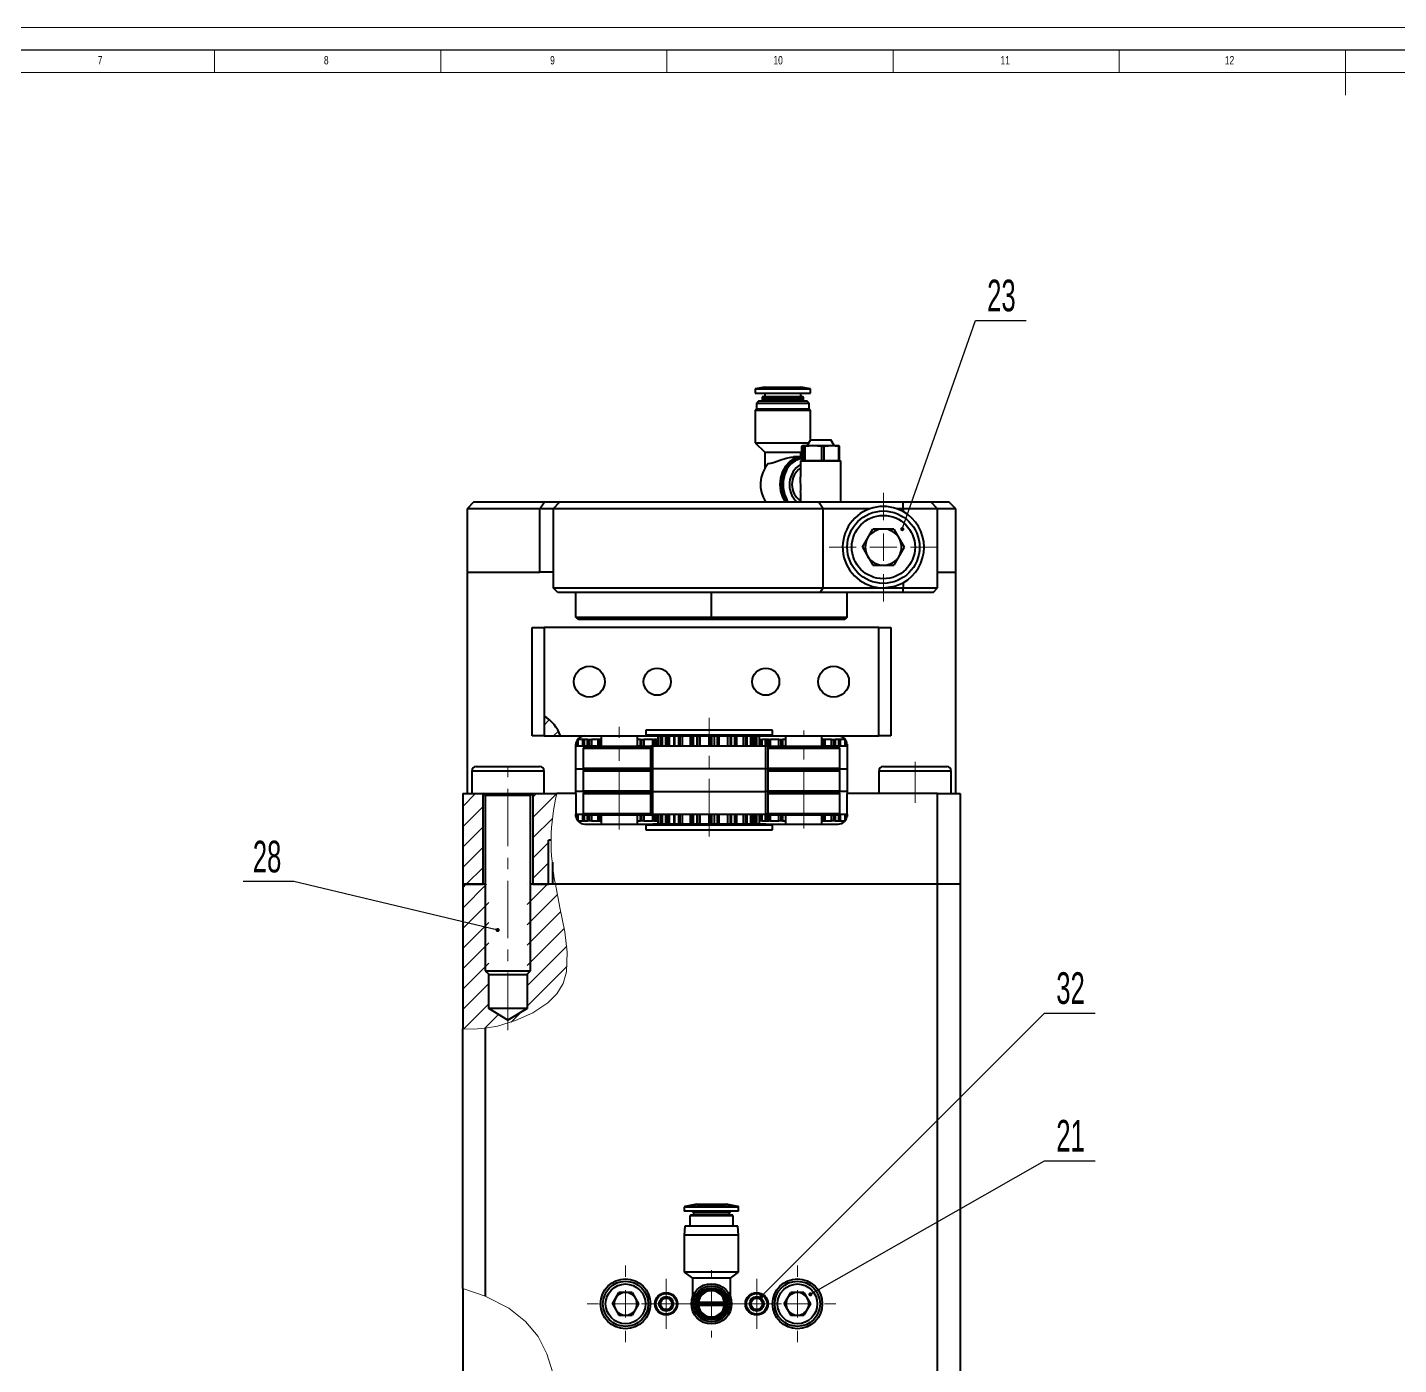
# Model space of a CAD drawing. Header units: millimetres. Extents: x 0 to 1189, y 0 to 841.
# Drawn here: x 303.1 to 606.2, y 545.4 to 841 of the extents above; entities that cross this region are included whole.
import ezdxf

# ---------------------------------------------------------------- set-up
doc = ezdxf.new("R2010")
doc.units = ezdxf.units.MM
doc.linetypes.add('CENTERX2', pattern=[20.32, 12.7, -2.54, 2.54, -2.54])
doc.styles.add('SLDTEXTSTYLE1', font='TXT', dxfattribs={"width": 0.605})
doc.styles.add('SLDTEXTSTYLE4', font='TXT', dxfattribs={"width": 0.75})
doc.dimstyles.new('SLDDIMSTYLE0', dxfattribs={"dimtxt": 0, "dimasz": 0.9, "dimexe": 0, "dimexo": 0.0625, "dimgap": 0, "dimtad": 0, "dimtih": 1, "dimtoh": 1, "dimdec": 0, "dimrnd": 1e-09, "dimzin": 0, "dimdsep": 46, "dimtxsty": 'Standard', "dimblk1": 'DOT', "dimblk2": 'DOT', "dimsah": 1, "dimcen": 0.09, "dimadec": 0, "dimazin": 0, "dimtfac": 0.9, "dimtdec": 0, "dimtofl": 0, "dimtmove": 0, "dimatfit": 3, "dimldrblk": 'DOT', "dimfxl": 1, "dimfrac": 2, "dimtolj": 1, "dimtzin": 0, "dimarcsym": 0})

# ---------------------------------------------------------------- blocks, each defined once
blk = doc.blocks.new('_DOT')
at = {"color": 0, "linetype": 'ByBlock', "lineweight": -2}
blk.add_line((-0.5, 0), (-1, 0), dxfattribs=at)
at = {"color": 0, "linetype": 'ByBlock', "const_width": 0.5}
blk.add_lwpolyline([(-0.25, 0, 1), (0.25, 0, 1)], format="xyb", close=True, dxfattribs=at)
blk = doc.blocks.new('SW_CENTERMARKSYMBOL_0')
at = {"color": 0, "linetype": 'Continuous', "lineweight": 0}
for p, q in [((0, 6), (0, 12)), ((-6, 0), (-12, 0)), ((0, 0), (-3, 0)), ((0, 0), (0, 3)), ((0, 0), (0, -3)), ((0, 0), (3, 0)), ((6, 0), (12, 0)), ((0, -6), (0, -12))]:
    blk.add_line(p, q, dxfattribs=at)
blk = doc.blocks.new('SW_CENTERMARKSYMBOL_1')
at = {"color": 0, "linetype": 'Continuous', "lineweight": 0}
for p, q in [((0, 6), (0, 8.5)), ((-6, 0), (-8.5, 0)), ((0, 0), (-3, 0)), ((0, 0), (0, 3)), ((0, 0), (0, -3)), ((0, 0), (3, 0)), ((6, 0), (8.5, 0)), ((0, -6), (0, -8.5))]:
    blk.add_line(p, q, dxfattribs=at)
blk = doc.blocks.new('SW_CENTERMARKSYMBOL_2')
at = {"color": 0, "linetype": 'Continuous', "lineweight": 0}
for p, q in [((0, 3), (0, 5.5)), ((-3, 0), (-5.5, 0)), ((0, 0), (-3, 0)), ((0, 0), (0, 3)), ((0, 0), (0, -3)), ((0, 0), (3, 0)), ((3, 0), (5.5, 0)), ((0, -3), (0, -5.5))]:
    blk.add_line(p, q, dxfattribs=at)
blk = doc.blocks.new('SW_CENTERMARKSYMBOL_3')
at = {"color": 0, "linetype": 'Continuous', "lineweight": 0}
for p, q in [((0, 3), (0, 5.5)), ((-3, 0), (-5.5, 0)), ((0, 0), (-3, 0)), ((0, 0), (0, 3)), ((0, 0), (0, -3)), ((0, 0), (3, 0)), ((3, 0), (5.5, 0)), ((0, -3), (0, -5.5))]:
    blk.add_line(p, q, dxfattribs=at)
blk = doc.blocks.new('SW_CENTERMARKSYMBOL_4')
at = {"color": 0, "linetype": 'Continuous', "lineweight": 0}
for p, q in [((0, 6), (0, 8.5)), ((-6, 0), (-8.5, 0)), ((0, 0), (-3, 0)), ((0, 0), (0, 3)), ((0, 0), (0, -3)), ((0, 0), (3, 0)), ((6, 0), (8.5, 0)), ((0, -6), (0, -8.5))]:
    blk.add_line(p, q, dxfattribs=at)
blk = doc.blocks.new('SW_CENTERMARKSYMBOL_5')
at = {"color": 0, "linetype": 'Continuous', "lineweight": 0}
for p, q in [((0, 6), (0, 7.45)), ((-6, 0), (-7.45, 0)), ((0, 0), (-3, 0)), ((0, 0), (0, 3)), ((0, 0), (0, -3)), ((0, 0), (3, 0)), ((6, 0), (7.45, 0)), ((0, -6), (0, -7.45))]:
    blk.add_line(p, q, dxfattribs=at)

msp = doc.modelspace()

# ---------------------------------------------------------------- hatches: boundary and pattern name
at = {"linetype": 'Continuous', "lineweight": 0}
h = msp.add_hatch(dxfattribs=at)
h.set_pattern_fill('ANSI31', style=0)
edge = h.paths.add_edge_path(flags=0)
edge.add_line((417.34, 684.34), (420.95, 684.34))
edge.add_spline(control_points=[(420.95, 684.34), (420.65, 685.22), (419.77, 686.84), (418.22, 688.16), (417.34, 688.74)], knot_values=[0.826567, 0.826567, 0.826567, 0.826567, 0.843241, 0.859249, 0.859249, 0.859249, 0.859249], weights=[1, 1, 1, 1, 1], degree=3, periodic=0)
edge.add_line((417.34, 688.74), (417.34, 684.34))
h = msp.add_hatch(dxfattribs=at)
h.set_pattern_fill('ANSI31', style=0)
h.paths.add_polyline_path([(399.34, 671.59), (399.34, 651.59), (403.84, 651.59), (403.84, 671.59)], flags=0)
h = msp.add_hatch(dxfattribs=at)
h.set_pattern_fill('ANSI31', style=0)
edge = h.paths.add_edge_path(flags=0)
edge.add_line((414.84, 671.59), (414.84, 651.59))
edge.add_line((414.84, 651.59), (418.34, 651.59))
edge.add_line((418.34, 651.59), (418.34, 661.34))
edge.add_line((418.34, 661.34), (418.88, 661.34))
edge.add_spline(control_points=[(418.88, 661.34), (418.88, 663.35), (419.11, 666.67), (419.85, 670.23), (420.15, 671.59)], knot_values=[0.705191, 0.705191, 0.705191, 0.705191, 0.738154, 0.758583, 0.758583, 0.758583, 0.758583], weights=[1, 1, 1, 1, 1], degree=3, periodic=0)
edge.add_line((420.15, 671.59), (414.84, 671.59))
h = msp.add_hatch(dxfattribs=at)
h.set_pattern_fill('ANSI31', style=0)
edge = h.paths.add_edge_path(flags=0)
edge.add_line((419.85, 651.59), (413.59, 651.59))
edge.add_line((413.59, 651.59), (413.59, 624.09))
edge.add_line((413.59, 624.09), (409.34, 621.54))
edge.add_line((409.34, 621.54), (405.09, 624.09))
edge.add_line((405.09, 624.09), (405.09, 651.59))
edge.add_line((405.09, 651.59), (399.34, 651.59))
edge.add_line((399.34, 651.59), (399.34, 619.62))
edge.add_spline(control_points=[(399.34, 619.62), (403.05, 619.18), (412.02, 620.93), (424.22, 628.59), (421.84, 641.74), (420.28, 649.11), (419.85, 651.59)], knot_values=[0.396637, 0.396637, 0.396637, 0.396637, 0.45956, 0.52863, 0.609011, 0.650677, 0.650677, 0.650677, 0.650677], weights=[1, 1, 1, 1, 1, 1, 1], degree=3, periodic=0)

# ---------------------------------------------------------------- linework, layer by layer
at = {"color": 7, "linetype": 'Continuous', "lineweight": 0}
for p, q in [((1189, 841), (0, 841)), ((344.5, 831), (344.5, 836)), ((394.5, 836), (394.5, 831)), ((444.5, 831), (444.5, 836)), ((494.5, 836), (494.5, 831)), ((544.5, 831), (544.5, 836)), ((594.5, 836), (594.5, 826)), ((1179, 831), (10, 831)), ((404.34, 560.47), (399.34, 562.15))]:
    msp.add_line(p, q, dxfattribs=at)
at = {"color": 7, "linetype": 'Continuous', "lineweight": 30}
msp.add_line((1184, 836), (5, 836), dxfattribs=at)
at = {"color": 7, "linetype": 'Continuous', "lineweight": 40}
for p, q in [((466.11, 761.45), (464.01, 761.11)), ((464.01, 761.11), (464.01, 760.1)), ((464.01, 761.11), (476.21, 761.11)), ((466.11, 761.45), (474.12, 761.45)), ((476.21, 761.11), (474.12, 761.45)), ((476.21, 760.1), (476.21, 761.11)), ((464.01, 760.1), (476.21, 760.1)), ((464.82, 758.41), (464.32, 757.91)), ((464.32, 757.91), (464.32, 756.7)), ((464.32, 757.91), (475.91, 757.91)), ((464.82, 758.41), (475.4, 758.41)), ((465.54, 759.09), (465.54, 758.75)), ((465.87, 759.43), (474.35, 759.43)), ((466.11, 760.1), (466.11, 759.43)), ((474.12, 759.43), (474.12, 760.1)), ((474.69, 758.75), (474.69, 759.09)), ((475.91, 757.91), (475.4, 758.41)), ((475.91, 756.7), (475.91, 757.91)), ((464.32, 756.7), (464.01, 756.39)), ((464.01, 756.39), (464.01, 749.15)), ((464.01, 756.39), (476.21, 756.39)), ((464.32, 756.7), (475.91, 756.7)), ((476.21, 756.39), (475.91, 756.7)), ((476.21, 749.76), (476.21, 756.39)), ((464.01, 749.15), (466.11, 747.06)), ((464.01, 749.15), (475.86, 749.15)), ((476.26, 749.85), (475.5, 748.53)), ((476.26, 749.85), (480.71, 749.85)), ((481.47, 748.53), (480.71, 749.85)), ((466.11, 747.06), (466.11, 743.49)), ((466.11, 747.06), (474.12, 747.06)), ((474.3, 746.05), (472.45, 746.05)), ((474.12, 747.06), (474.3, 747.24)), ((474.12, 746.05), (474.12, 747.06)), ((474.3, 748.41), (474.51, 748.53)), ((474.3, 745.24), (474.3, 748.41)), ((474.51, 748.53), (474.72, 748.41)), ((474.51, 748.53), (476.88, 748.53)), ((474.72, 748.41), (475.09, 748.41)), ((474.72, 748.41), (474.72, 745.24)), ((475.09, 748.41), (476.88, 748.53)), ((475.09, 745.24), (475.09, 748.41)), ((476.88, 748.53), (478.66, 748.41)), ((476.88, 748.53), (480.85, 748.53)), ((478.66, 748.41), (478.66, 745.24)), ((478.66, 748.41), (479.28, 748.41)), ((479.28, 745.24), (479.28, 748.41)), ((480.85, 748.53), (482.43, 748.41)), ((480.85, 748.53), (482.49, 748.53)), ((482.43, 748.41), (482.43, 745.24)), ((482.43, 748.41), (482.68, 748.41)), ((482.68, 748.41), (482.46, 748.53)), ((482.68, 745.24), (482.68, 748.41)), ((474.04, 745.2), (474.04, 741.65)), ((474.04, 745.2), (482.94, 745.2)), ((474.3, 745.24), (474.51, 745.24)), ((474.49, 745.24), (474.49, 745.2)), ((474.51, 745.24), (474.72, 745.24)), ((474.72, 745.24), (475.09, 745.24)), ((475.09, 745.24), (476.88, 745.24)), ((476.88, 745.24), (478.66, 745.24)), ((478.66, 745.24), (479.28, 745.24)), ((479.28, 745.24), (480.85, 745.24)), ((480.85, 745.24), (482.43, 745.24)), ((482.43, 745.24), (482.68, 745.24)), ((482.49, 745.2), (482.49, 745.24)), ((482.94, 736.09), (482.94, 745.2)), ((474.04, 738.27), (474.04, 736.09)), ((401.84, 736.09), (400.34, 734.59)), ((400.34, 734.59), (400.34, 720.59)), ((416.37, 734.59), (400.34, 734.59)), ((401.84, 736.09), (417.42, 736.09)), ((416.37, 734.59), (417.42, 736.09)), ((419.34, 734.59), (416.37, 734.59)), ((416.37, 720.59), (416.37, 734.59)), ((417.42, 736.09), (420.84, 736.09)), ((419.34, 734.59), (420.84, 736.09)), ((479.04, 734.59), (419.34, 734.59)), ((419.34, 734.59), (419.34, 717.09)), ((420.84, 736.09), (477.99, 736.09)), ((479.04, 734.59), (477.99, 736.09)), ((477.99, 736.09), (496.69, 736.09)), ((479.04, 717.09), (479.04, 734.59)), ((489.38, 734.59), (479.04, 734.59)), ((496.69, 734.59), (495.3, 734.59)), ((496.69, 733.97), (495.3, 734.59)), ((496.69, 734.59), (496.69, 736.09)), ((496.69, 736.09), (502.84, 736.09)), ((496.69, 734.59), (496.69, 733.97)), ((504.34, 734.59), (496.69, 734.59)), ((504.34, 734.59), (502.84, 736.09)), ((502.84, 736.09), (506.84, 736.09)), ((504.34, 717.09), (504.34, 734.59)), ((508.34, 734.59), (504.34, 734.59)), ((508.34, 734.59), (506.84, 736.09)), ((508.34, 720.59), (508.34, 734.59)), ((487.7, 726.09), (490.02, 730.1)), ((494.65, 730.1), (490.02, 730.1)), ((494.65, 730.1), (496.97, 726.09)), ((487.7, 726.09), (490.02, 722.08)), ((496.97, 726.09), (494.65, 722.08)), ((490.02, 722.08), (494.65, 722.08)), ((400.34, 720.59), (400.34, 671.59)), ((400.34, 720.59), (416.37, 720.59)), ((419.34, 720.59), (416.37, 720.59)), ((504.34, 720.59), (508.34, 720.59)), ((508.34, 671.59), (508.34, 720.59)), ((419.34, 717.09), (479.04, 717.09)), ((420.34, 716.09), (419.34, 717.09)), ((424.34, 716.09), (420.34, 716.09)), ((425.48, 716.09), (424.34, 716.09)), ((424.34, 710.59), (424.34, 716.09)), ((453.19, 716.09), (425.48, 716.09)), ((454.34, 716.09), (453.19, 716.09)), ((454.34, 710.59), (454.34, 716.09)), ((455.48, 716.09), (454.34, 716.09)), ((478.34, 716.09), (455.48, 716.09)), ((478.34, 716.09), (479.04, 717.09)), ((496.69, 716.09), (478.34, 716.09)), ((479.04, 717.09), (492.34, 717.09)), ((484.34, 710.59), (484.34, 716.09)), ((492.34, 717.09), (496.69, 717.09)), ((496.69, 718.21), (496.69, 717.09)), ((496.69, 716.09), (496.69, 717.09)), ((496.69, 717.09), (504.34, 717.09)), ((503.34, 716.09), (496.69, 716.09)), ((503.34, 716.09), (504.34, 717.09)), ((424.34, 710.59), (454.34, 710.59)), ((424.84, 710.09), (424.34, 710.59)), ((454.34, 710.09), (424.84, 710.09)), ((454.34, 710.09), (454.34, 710.59)), ((454.34, 710.59), (484.34, 710.59)), ((483.84, 710.09), (454.34, 710.09)), ((484.34, 710.59), (483.84, 710.09)), ((414.68, 684.34), (414.68, 708.34)), ((414.68, 708.34), (417.34, 708.34)), ((417.34, 708.34), (417.34, 688.74)), ((491.34, 708.34), (417.34, 708.34)), ((491.34, 684.34), (491.34, 708.34)), ((491.34, 708.34), (493.99, 708.34)), ((493.99, 708.34), (493.99, 684.34)), ((417.34, 688.74), (417.34, 684.34)), ((439.85, 685.59), (439.85, 684.59)), ((467.85, 685.59), (439.85, 685.59)), ((467.85, 684.59), (467.85, 685.59)), ((417.34, 684.34), (414.68, 684.34)), ((417.34, 684.34), (420.95, 684.34)), ((420.95, 684.34), (441.35, 684.34)), ((424.34, 671.59), (424.34, 682.34)), ((429.39, 682.09), (424.36, 682.09)), ((425.8, 683.59), (424.77, 683.59)), ((425.8, 683.59), (425.8, 682.09)), ((425.97, 683.59), (425.8, 683.59)), ((426.19, 683.59), (425.97, 683.59)), ((426.96, 683.59), (426.19, 683.59)), ((426.96, 683.59), (427.38, 683.59)), ((427.38, 683.59), (427.81, 683.59)), ((429.29, 683.59), (427.81, 683.59)), ((429.19, 683.59), (429.19, 682.09)), ((429.43, 683.59), (429.19, 683.59)), ((429.68, 683.59), (429.43, 683.59)), ((429.45, 682.09), (429.45, 681.84)), ((429.96, 682.09), (429.45, 682.09)), ((429.96, 683.59), (429.68, 683.59)), ((429.96, 684.34), (429.96, 682.09)), ((429.96, 682.09), (437.96, 682.09)), ((431.46, 682.09), (431.46, 681.84)), ((436.46, 681.84), (436.46, 682.09)), ((437.96, 682.09), (437.96, 684.34)), ((438.65, 683.59), (437.96, 683.59)), ((438.57, 682.09), (437.96, 682.09)), ((438.57, 681.84), (438.57, 682.09)), ((438.82, 682.09), (438.57, 682.09)), ((438.65, 683.59), (438.98, 683.59)), ((438.82, 681.84), (438.82, 682.09)), ((438.82, 682.09), (440.93, 682.09)), ((438.98, 683.59), (439.41, 683.59)), ((441.35, 683.59), (439.41, 683.59)), ((439.85, 684.59), (441.35, 684.34)), ((439.85, 684.59), (467.85, 684.59)), ((440.93, 677.09), (440.93, 682.09)), ((441.33, 682.09), (440.93, 682.09)), ((441.33, 682.09), (441.33, 677.09)), ((466.38, 682.09), (441.33, 682.09)), ((441.35, 684.34), (466.35, 684.34)), ((441.35, 683.59), (441.61, 683.59)), ((441.61, 683.59), (441.63, 683.59)), ((442.1, 683.59), (441.63, 683.59)), ((442.42, 683.59), (442.1, 683.59)), ((442.53, 683.59), (442.42, 683.59)), ((442.53, 682.09), (442.53, 684.34)), ((443.45, 684.34), (443.45, 682.09)), ((443.51, 682.09), (443.51, 684.34)), ((446.05, 684.34), (446.05, 682.09)), ((446.27, 682.09), (446.27, 684.34)), ((449.88, 684.34), (449.88, 682.09)), ((450.35, 682.09), (450.35, 684.34)), ((455.04, 682.09), (455.04, 684.34)), ((459.51, 682.09), (459.51, 684.34)), ((459.86, 682.09), (459.86, 684.34)), ((463.01, 682.09), (463.01, 684.34)), ((463.14, 682.09), (463.14, 684.34)), ((464.93, 682.09), (464.93, 684.34)), ((464.94, 682.09), (464.94, 684.34)), ((464.94, 683.59), (465.21, 683.59)), ((465.21, 683.59), (465.5, 683.59)), ((466.26, 683.59), (465.5, 683.59)), ((466.58, 683.59), (466.26, 683.59)), ((466.35, 684.34), (467.85, 684.59)), ((466.35, 684.34), (491.34, 684.34)), ((466.78, 682.09), (466.38, 682.09)), ((466.38, 677.09), (466.38, 682.09)), ((467.05, 683.59), (466.58, 683.59)), ((466.78, 682.09), (469.49, 682.09)), ((466.78, 682.09), (466.78, 677.09)), ((467.05, 683.59), (467.07, 683.59)), ((467.07, 683.59), (467.33, 683.59)), ((469.26, 683.59), (467.33, 683.59)), ((469.26, 683.59), (469.7, 683.59)), ((469.74, 682.09), (469.49, 682.09)), ((469.49, 681.84), (469.49, 682.09)), ((469.7, 683.59), (470.03, 683.59)), ((469.74, 682.09), (469.74, 681.84)), ((470.72, 682.09), (469.74, 682.09)), ((470.72, 683.59), (470.03, 683.59)), ((470.72, 684.34), (470.72, 682.09)), ((470.72, 682.09), (478.72, 682.09)), ((472.22, 682.09), (472.22, 681.84)), ((477.22, 681.84), (477.22, 682.09)), ((478.72, 682.09), (478.72, 684.34)), ((478.99, 683.59), (478.72, 683.59)), ((478.92, 682.09), (478.72, 682.09)), ((478.92, 681.84), (478.92, 682.09)), ((479.25, 683.59), (478.99, 683.59)), ((484.32, 682.09), (478.99, 682.09)), ((479.48, 683.59), (479.25, 683.59)), ((480.87, 683.59), (479.39, 683.59)), ((479.48, 682.09), (479.48, 683.59)), ((480.87, 683.59), (481.29, 683.59)), ((481.29, 683.59), (481.72, 683.59)), ((482.48, 683.59), (481.72, 683.59)), ((482.71, 683.59), (482.48, 683.59)), ((482.88, 683.59), (482.71, 683.59)), ((482.88, 682.09), (482.88, 683.59)), ((483.91, 683.59), (482.88, 683.59)), ((484.34, 682.34), (484.34, 671.59)), ((493.99, 684.34), (491.34, 684.34)), ((425.96, 681.54), (425.96, 677.14)), ((440.93, 681.84), (426.26, 681.84)), ((482.42, 681.84), (467.02, 681.84)), ((482.72, 677.14), (482.72, 681.54)), ((401.34, 676.59), (401.34, 671.59)), ((402.34, 677.59), (416.34, 677.59)), ((417.34, 671.59), (417.34, 676.59)), ((424.36, 677.09), (425.88, 677.09)), ((425.96, 676.54), (425.96, 672.14)), ((440.93, 676.84), (426.26, 676.84)), ((440.93, 672.09), (440.93, 677.09)), ((441.33, 677.09), (440.93, 677.09)), ((441.33, 677.09), (441.33, 672.09)), ((466.38, 677.09), (441.33, 677.09)), ((466.78, 677.09), (466.38, 677.09)), ((466.38, 672.09), (466.38, 677.09)), ((466.78, 677.09), (466.78, 672.09)), ((482.42, 676.84), (467.02, 676.84)), ((482.72, 672.14), (482.72, 676.54)), ((482.8, 677.09), (484.32, 677.09)), ((491.34, 676.59), (491.34, 671.59)), ((492.34, 677.59), (506.34, 677.59)), ((507.34, 671.59), (507.34, 676.59)), ((399.34, 671.59), (399.34, 651.59)), ((399.34, 671.59), (401.34, 671.59)), ((401.34, 671.59), (417.34, 671.59)), ((403.84, 651.59), (403.84, 671.59)), ((404.34, 671.19), (404.34, 632.42)), ((414.34, 632.42), (414.34, 671.19)), ((414.84, 671.59), (414.84, 651.59)), ((417.34, 671.59), (420.15, 671.59)), ((424.34, 671.59), (420.15, 671.59)), ((424.34, 671.59), (424.34, 666.84)), ((425.88, 672.09), (424.36, 672.09)), ((425.96, 671.54), (425.96, 667.14)), ((440.93, 671.84), (426.26, 671.84)), ((440.93, 672.09), (441.33, 672.09)), ((440.93, 667.09), (440.93, 672.09)), ((441.33, 672.09), (441.33, 667.09)), ((441.33, 672.09), (466.38, 672.09)), ((466.78, 672.09), (466.38, 672.09)), ((466.38, 667.09), (466.38, 672.09)), ((466.78, 672.09), (466.78, 667.09)), ((482.42, 671.84), (467.02, 671.84)), ((482.72, 667.14), (482.72, 671.54)), ((484.32, 672.09), (482.8, 672.09)), ((484.34, 666.84), (484.34, 671.59)), ((504.34, 671.59), (484.34, 671.59)), ((504.34, 651.59), (504.34, 671.59)), ((504.34, 671.59), (509.34, 671.59)), ((509.34, 671.59), (509.34, 651.59)), ((424.36, 667.09), (425.88, 667.09)), ((425.8, 667.09), (425.8, 665.59)), ((440.93, 667.09), (441.33, 667.09)), ((441.33, 667.09), (466.38, 667.09)), ((442.53, 664.84), (442.53, 667.09)), ((443.45, 667.09), (443.45, 664.84)), ((443.51, 664.84), (443.51, 667.09)), ((446.05, 667.09), (446.05, 664.84)), ((446.27, 664.84), (446.27, 667.09)), ((449.88, 667.09), (449.88, 664.84)), ((450.35, 664.84), (450.35, 667.09)), ((455.04, 664.84), (455.04, 667.09)), ((459.51, 664.84), (459.51, 667.09)), ((459.86, 664.84), (459.86, 667.09)), ((463.01, 664.84), (463.01, 667.09)), ((463.14, 664.84), (463.14, 667.09)), ((464.93, 664.84), (464.93, 667.09)), ((464.94, 664.84), (464.94, 667.09)), ((466.78, 667.09), (466.38, 667.09)), ((482.8, 667.09), (484.32, 667.09)), ((482.88, 665.59), (482.88, 667.09)), ((424.77, 665.59), (425.88, 665.59)), ((425.8, 665.59), (425.97, 665.59)), ((425.97, 665.59), (426.19, 665.59)), ((426.19, 665.59), (426.96, 665.59)), ((441.66, 666.84), (426.26, 666.84)), ((426.34, 664.84), (441.35, 664.84)), ((427.38, 665.59), (426.96, 665.59)), ((427.81, 665.59), (427.38, 665.59)), ((427.81, 665.59), (429.29, 665.59)), ((429.19, 666.84), (429.19, 665.59)), ((429.19, 665.59), (429.43, 665.59)), ((429.43, 665.59), (429.68, 665.59)), ((429.68, 665.59), (429.96, 665.59)), ((429.96, 666.84), (429.96, 664.84)), ((437.96, 664.84), (437.96, 666.84)), ((437.96, 665.59), (438.65, 665.59)), ((438.98, 665.59), (438.65, 665.59)), ((439.41, 665.59), (438.98, 665.59)), ((439.41, 665.59), (441.35, 665.59)), ((441.35, 664.84), (439.85, 664.59)), ((439.85, 664.59), (439.85, 663.59)), ((467.85, 664.59), (439.85, 664.59)), ((441.61, 665.59), (441.35, 665.59)), ((466.35, 664.84), (441.35, 664.84)), ((441.63, 665.59), (441.61, 665.59)), ((441.63, 665.59), (442.1, 665.59)), ((442.1, 665.59), (442.42, 665.59)), ((442.42, 665.59), (442.53, 665.59)), ((465.21, 665.59), (464.94, 665.59)), ((465.5, 665.59), (465.21, 665.59)), ((465.5, 665.59), (466.26, 665.59)), ((466.26, 665.59), (466.58, 665.59)), ((467.85, 664.59), (466.35, 664.84)), ((466.35, 664.84), (482.34, 664.84)), ((466.58, 665.59), (467.05, 665.59)), ((482.42, 666.84), (467.02, 666.84)), ((467.07, 665.59), (467.05, 665.59)), ((467.33, 665.59), (467.07, 665.59)), ((467.33, 665.59), (469.26, 665.59)), ((467.85, 663.59), (467.85, 664.59)), ((469.7, 665.59), (469.26, 665.59)), ((470.03, 665.59), (469.7, 665.59)), ((470.03, 665.59), (470.72, 665.59)), ((470.72, 666.84), (470.72, 664.84)), ((478.72, 664.84), (478.72, 666.84)), ((478.72, 665.59), (478.99, 665.59)), ((478.99, 665.59), (479.25, 665.59)), ((479.25, 665.59), (479.48, 665.59)), ((479.39, 665.59), (480.87, 665.59)), ((479.48, 665.59), (479.48, 666.84)), ((481.29, 665.59), (480.87, 665.59)), ((481.72, 665.59), (481.29, 665.59)), ((481.72, 665.59), (482.48, 665.59)), ((482.48, 665.59), (482.71, 665.59)), ((482.71, 665.59), (482.88, 665.59)), ((482.8, 665.59), (483.91, 665.59)), ((418.34, 651.59), (418.34, 661.34)), ((418.88, 661.34), (418.34, 661.34)), ((439.85, 663.59), (467.85, 663.59)), ((399.34, 651.59), (403.84, 651.59)), ((399.34, 651.59), (399.34, 619.62)), ((404.34, 651.59), (399.34, 651.59)), ((419.85, 651.59), (414.34, 651.59)), ((414.84, 651.59), (418.34, 651.59)), ((504.34, 651.59), (419.85, 651.59)), ((509.34, 651.59), (504.34, 651.59)), ((504.34, 505.59), (504.34, 651.59)), ((509.34, 651.59), (509.34, 505.59)), ((404.34, 632.42), (405.17, 631.59)), ((404.34, 632.42), (414.34, 632.42)), ((405.09, 624.09), (405.09, 631.67)), ((405.17, 631.59), (413.51, 631.59)), ((413.51, 631.59), (414.34, 632.42)), ((413.59, 631.67), (413.59, 624.09)), ((409.34, 621.54), (405.09, 624.09)), ((413.59, 624.09), (405.09, 624.09)), ((413.59, 624.09), (409.34, 621.54)), ((399.34, 562.15), (399.34, 619.62)), ((404.34, 619.71), (404.34, 560.47)), ((448.34, 580.13), (448.34, 579.25)), ((460.34, 579.25), (448.34, 579.25)), ((451.1, 580.79), (448.5, 580.33)), ((451.1, 580.79), (457.58, 580.79)), ((460.17, 580.33), (457.58, 580.79)), ((460.34, 579.25), (460.34, 580.13)), ((448.48, 575.95), (448.34, 573.95)), ((460.2, 575.95), (448.48, 575.95)), ((449.68, 578.37), (449.54, 578.23)), ((449.54, 578.23), (449.54, 575.95)), ((459.14, 578.23), (449.54, 578.23)), ((459, 578.37), (449.68, 578.37)), ((450.34, 578.88), (450.34, 578.37)), ((458.34, 578.37), (458.34, 578.88)), ((459.14, 578.23), (459, 578.37)), ((459.14, 575.95), (459.14, 578.23)), ((460.34, 573.95), (460.2, 575.95)), ((448.34, 573.95), (448.34, 565.82)), ((460.34, 573.95), (448.34, 573.95)), ((460.34, 565.82), (460.34, 573.95)), ((448.34, 565.82), (450.14, 564.49)), ((460.34, 565.82), (448.34, 565.82)), ((450.14, 564.49), (450.14, 560.27)), ((458.54, 564.49), (450.14, 564.49)), ((458.54, 564.49), (460.34, 565.82)), ((458.54, 560.26), (458.54, 564.49)), ((399.34, 562.15), (399.34, 505.59)), ((432.44, 558.79), (433.89, 561.3)), ((436.79, 561.3), (433.89, 561.3)), ((436.79, 561.3), (438.24, 558.79)), ((470.44, 558.79), (471.89, 561.3)), ((474.79, 561.3), (471.89, 561.3)), ((474.79, 561.3), (476.24, 558.79)), ((432.44, 558.79), (433.89, 556.28)), ((438.24, 558.79), (436.79, 556.28)), ((451.46, 559.1), (451.19, 559.1)), ((451.19, 558.48), (451.46, 558.48)), ((457.21, 559.1), (451.46, 559.1)), ((451.46, 558.48), (457.21, 558.48)), ((457.48, 559.1), (457.21, 559.1)), ((457.21, 558.48), (457.48, 558.48)), ((470.44, 558.79), (471.89, 556.28)), ((476.24, 558.79), (474.79, 556.28)), ((433.89, 556.28), (436.79, 556.28)), ((471.89, 556.28), (474.79, 556.28))]:
    msp.add_line(p, q, dxfattribs=at)
at = {"color": 8, "linetype": 'Continuous', "lineweight": 40}
for p, q in [((465.54, 759.09), (474.69, 759.09)), ((465.54, 758.75), (474.69, 758.75)), ((424.36, 682.09), (424.36, 682.47)), ((424.77, 683.59), (424.77, 682.09)), ((425.97, 682.09), (425.97, 683.59)), ((426.19, 683.59), (426.19, 682.09)), ((426.96, 682.09), (426.96, 683.59)), ((427.38, 682.09), (427.38, 683.59)), ((427.81, 683.59), (427.81, 682.09)), ((429.43, 682.09), (429.43, 683.59)), ((429.68, 683.59), (429.68, 682.09)), ((438.65, 682.09), (438.65, 683.59)), ((438.98, 682.09), (438.98, 683.59)), ((439.41, 683.59), (439.41, 682.09)), ((441.35, 682.09), (441.35, 683.59)), ((441.61, 683.59), (441.61, 682.09)), ((441.63, 683.59), (441.63, 682.09)), ((442.1, 682.09), (442.1, 683.59)), ((442.42, 683.59), (442.42, 682.09)), ((443.07, 682.09), (443.07, 684.34)), ((443.38, 682.09), (443.38, 684.34)), ((444.28, 682.09), (444.28, 684.34)), ((444.59, 682.09), (444.59, 684.34)), ((445.01, 684.34), (445.01, 682.09)), ((447.14, 682.09), (447.14, 684.34)), ((447.4, 682.09), (447.4, 684.34)), ((447.86, 684.34), (447.86, 682.09)), ((449.67, 682.09), (449.67, 684.34)), ((451.16, 682.09), (451.16, 684.34)), ((451.32, 682.09), (451.32, 684.34)), ((451.75, 684.34), (451.75, 682.09)), ((453.83, 682.09), (453.83, 684.34)), ((454.21, 684.34), (454.21, 682.09)), ((454.31, 684.34), (454.31, 682.09)), ((455.65, 682.09), (455.65, 684.34)), ((455.69, 682.09), (455.69, 684.34)), ((456, 684.34), (456, 682.09)), ((457.99, 682.09), (457.99, 684.34)), ((458.44, 684.34), (458.44, 682.09)), ((458.66, 684.34), (458.66, 682.09)), ((459.88, 684.34), (459.88, 682.09)), ((461.44, 682.09), (461.44, 684.34)), ((461.89, 684.34), (461.89, 682.09)), ((462.18, 684.34), (462.18, 682.09)), ((463.57, 682.09), (463.57, 684.34)), ((463.94, 684.34), (463.94, 682.09)), ((464.26, 684.34), (464.26, 682.09)), ((465.21, 683.59), (465.21, 682.09)), ((465.5, 683.59), (465.5, 682.09)), ((466.26, 682.09), (466.26, 683.59)), ((466.58, 683.59), (466.58, 682.09)), ((467.05, 682.09), (467.05, 683.59)), ((467.07, 682.09), (467.07, 683.59)), ((467.33, 683.59), (467.33, 682.09)), ((469.26, 682.09), (469.26, 683.59)), ((469.7, 683.59), (469.7, 682.09)), ((470.03, 683.59), (470.03, 682.09)), ((478.99, 682.09), (478.99, 683.59)), ((479.25, 683.59), (479.25, 682.09)), ((480.87, 682.09), (480.87, 683.59)), ((481.29, 683.59), (481.29, 682.09)), ((481.72, 683.59), (481.72, 682.09)), ((482.48, 682.09), (482.48, 683.59)), ((482.71, 683.59), (482.71, 682.09)), ((483.91, 682.09), (483.91, 683.59)), ((484.32, 682.55), (484.32, 682.09)), ((440.93, 681.54), (425.96, 681.54)), ((482.72, 681.54), (466.78, 681.54)), ((417.34, 676.59), (401.34, 676.59)), ((440.93, 677.14), (425.96, 677.14)), ((440.93, 676.54), (425.96, 676.54)), ((482.72, 677.14), (466.78, 677.14)), ((482.72, 676.54), (466.78, 676.54)), ((507.34, 676.59), (491.34, 676.59)), ((414.34, 671.19), (404.34, 671.19)), ((440.93, 672.14), (425.96, 672.14)), ((440.93, 671.54), (425.96, 671.54)), ((482.72, 672.14), (466.78, 672.14)), ((482.72, 671.54), (466.78, 671.54)), ((424.36, 666.57), (424.36, 667.09)), ((424.77, 667.09), (424.77, 665.6)), ((440.93, 667.14), (425.96, 667.14)), ((425.97, 665.59), (425.97, 667.06)), ((442.1, 665.59), (442.1, 667.09)), ((442.42, 667.09), (442.42, 665.59)), ((443.07, 664.84), (443.07, 667.09)), ((443.38, 664.84), (443.38, 667.09)), ((444.28, 664.84), (444.28, 667.09)), ((444.59, 664.84), (444.59, 667.09)), ((445.01, 667.09), (445.01, 664.84)), ((447.14, 664.84), (447.14, 667.09)), ((447.4, 664.84), (447.4, 667.09)), ((447.86, 667.09), (447.86, 664.84)), ((449.67, 664.84), (449.67, 667.09)), ((451.16, 664.84), (451.16, 667.09)), ((451.32, 664.84), (451.32, 667.09)), ((451.75, 667.09), (451.75, 664.84)), ((453.83, 664.84), (453.83, 667.09)), ((454.21, 667.09), (454.21, 664.84)), ((454.31, 667.09), (454.31, 664.84)), ((455.65, 664.84), (455.65, 667.09)), ((455.69, 664.84), (455.69, 667.09)), ((456, 667.09), (456, 664.84)), ((457.99, 664.84), (457.99, 667.09)), ((458.44, 667.09), (458.44, 664.84)), ((458.66, 667.09), (458.66, 664.84)), ((459.88, 667.09), (459.88, 664.84)), ((461.44, 664.84), (461.44, 667.09)), ((461.89, 667.09), (461.89, 664.84)), ((462.18, 667.09), (462.18, 664.84)), ((463.57, 664.84), (463.57, 667.09)), ((463.94, 667.09), (463.94, 664.84)), ((464.26, 667.09), (464.26, 664.84)), ((465.21, 667.09), (465.21, 665.59)), ((465.5, 667.09), (465.5, 665.59)), ((466.26, 665.59), (466.26, 667.09)), ((466.58, 667.09), (466.58, 665.59)), ((482.72, 667.14), (466.78, 667.14)), ((482.71, 667.06), (482.71, 665.59)), ((483.91, 665.6), (483.91, 667.09)), ((484.32, 667.09), (484.32, 666.57)), ((426.19, 666.85), (426.19, 665.59)), ((426.96, 665.59), (426.96, 666.84)), ((427.38, 665.59), (427.38, 666.84)), ((427.81, 666.84), (427.81, 665.59)), ((429.43, 665.59), (429.43, 666.84)), ((429.68, 666.84), (429.68, 665.59)), ((438.65, 665.59), (438.65, 666.84)), ((438.98, 665.59), (438.98, 666.84)), ((439.41, 666.84), (439.41, 665.59)), ((441.35, 665.59), (441.35, 666.84)), ((441.61, 666.84), (441.61, 665.59)), ((441.63, 666.84), (441.63, 665.59)), ((467.05, 665.59), (467.05, 666.84)), ((467.07, 665.59), (467.07, 666.84)), ((467.33, 666.84), (467.33, 665.59)), ((469.26, 665.59), (469.26, 666.84)), ((469.7, 666.84), (469.7, 665.59)), ((470.03, 666.84), (470.03, 665.59)), ((478.99, 665.59), (478.99, 666.84)), ((479.25, 666.84), (479.25, 665.59)), ((480.87, 665.59), (480.87, 666.84)), ((481.29, 666.84), (481.29, 665.59)), ((481.72, 666.84), (481.72, 665.59)), ((482.48, 665.59), (482.48, 666.85)), ((419.22, 656.46), (419.22, 651.59)), ((460.34, 580.13), (448.34, 580.13)), ((460.17, 580.33), (448.5, 580.33)), ((458.34, 578.88), (450.34, 578.88))]:
    msp.add_line(p, q, dxfattribs=at)
at = {"color": 7, "linetype": 'CENTERX2', "lineweight": 0}
for p, q in [((453.85, 662.14), (453.85, 688.32)), ((433.96, 663.64), (433.96, 686.34)), ((474.75, 663.9), (474.75, 685.54)), ((409.34, 619.32), (409.34, 679.58)), ((499.34, 669.59), (499.34, 678.59))]:
    msp.add_line(p, q, dxfattribs=at)
at = {"color": 7, "linetype": 'Continuous', "lineweight": 40, "flags": 128}
for points in [[(466.89, 744.55), (467.48, 744.63), (468.31, 744.89), (469.42, 745.32), (470.85, 745.79), (471.96, 746.02), (472.45, 746.02)], [(474.39, 746.05), (473.79, 746), (472.64, 745.65), (471.59, 744.97), (470.71, 743.99), (470.03, 742.78), (469.61, 741.41), (469.47, 739.95), (469.61, 738.49), (470.03, 737.11), (470.58, 736.09)], [(474.39, 745.74), (473.51, 745.64), (472.4, 745.19), (471.41, 744.41), (470.61, 743.35), (470.04, 742.08), (469.75, 740.67), (469.75, 739.22), (470.04, 737.81), (470.61, 736.54), (470.9, 736.09)], [(474.3, 745.71), (473.93, 745.64), (472.82, 745.19), (471.83, 744.41), (471.03, 743.35), (470.46, 742.08), (470.17, 740.67), (470.17, 739.22), (470.46, 737.81), (471.03, 736.54), (471.32, 736.09)], [(479.28, 748.41), (479.46, 748.43), (480.85, 748.53)], [(492.34, 717.09), (494.87, 717.45), (496.69, 718.21)]]:
    msp.add_lwpolyline(points, dxfattribs=at)
at = {"color": 7, "linetype": 'Continuous', "lineweight": 0, "flags": 128}
for points in [[(419.85, 651.59), (420.84, 646.43), (421.9, 641.02), (422.46, 636.51), (422.28, 632.22), (421.53, 629.63), (420.13, 627.34), (418.16, 625.35), (414.86, 623.16), (411.05, 621.45), (407.04, 620.21), (404.34, 619.71)], [(399.34, 619.62), (401.83, 619.51), (404.34, 619.71)], [(404.34, 560.47), (409.51, 557.8), (413.23, 554.92), (416.04, 551.54), (417.98, 547.72), (419.24, 543.52), (420, 539), (420.46, 534.21), (421.12, 524.93), (422.3, 515.31), (423.86, 505.59)]]:
    msp.add_lwpolyline(points, dxfattribs=at)
at = {"color": 7, "linetype": 'Continuous', "lineweight": 40}
for centre, radius in [((492.34, 726.09), 8), ((492.34, 726.09), 7), ((427.34, 696.34), 3.4), ((442.34, 696.34), 3), ((466.34, 696.34), 3), ((481.34, 696.34), 3.4), ((435.34, 558.79), 5.5), ((473.34, 558.79), 5.5), ((435.34, 558.79), 5), ((435.34, 558.79), 4.4), ((444.34, 558.79), 2.5), ((444.34, 558.79), 2.29), ((454.34, 558.79), 4.45), ((454.34, 558.79), 4), ((454.34, 558.79), 3.56), ((454.34, 558.79), 3.29), ((464.34, 558.79), 2.5), ((464.34, 558.79), 2.29), ((473.34, 558.79), 5), ((473.34, 558.79), 4.4), ((444.34, 558.79), 1.6), ((444.34, 558.79), 1.25), ((464.34, 558.79), 1.6), ((464.34, 558.79), 1.25)]:
    msp.add_circle(centre, radius, dxfattribs=at)
for centre, radius, start, end in [((465.87, 759.09), 0.337, 90, 180), ((465.87, 758.75), 0.337, 180, 270), ((474.35, 759.09), 0.337, 360, 90), ((474.35, 758.75), 0.337, 270, 0), ((472.28, 739.93), 7.1, 139.4086, 212.6817), ((476.81, 739.91), 5.24, 121.984, 226.7025), ((476.52, 739.95), 4.38, 124.5684, 235.4316), ((222.26, 739.31), 251.8, 359.7621, 0.5314), ((492.34, 726.09), 9, 109.1882, 269.9999), ((492.34, 726.09), 9, 70.8126, 109.1874), ((492.34, 726.09), 9, 298.9229, 61.0771), ((492.34, 726.09), 4.01, 150, 210), ((492.34, 726.09), 4.01, 90, 150), ((492.34, 726.09), 4.01, 30, 90), ((492.34, 726.09), 4.01, 330, 30), ((492.34, 726.09), 4.01, 210, 270), ((492.34, 726.09), 4.01, 270, 330), ((413.13, 681.59), 8.29, 19.3724, 59.5101), ((426.34, 682.34), 2, 89.9998, 180.0003), ((482.34, 682.34), 2, 359.9997, 90.0001), ((426.26, 681.54), 0.3, 90, 180), ((467.02, 681.54), 0.3, 90, 143.071), ((482.42, 681.54), 0.3, 0, 90), ((402.34, 676.59), 1, 90, 180), ((416.34, 676.59), 1, 0, 90), ((426.26, 677.14), 0.3, 180, 270), ((426.26, 676.54), 0.3, 90, 180), ((467.02, 677.14), 0.3, 216.929, 270), ((467.02, 676.54), 0.3, 90, 143.071), ((482.42, 677.14), 0.3, 270, 0), ((482.42, 676.54), 0.3, 0, 90), ((492.34, 676.59), 1, 90, 180), ((506.34, 676.59), 1, 0, 90), ((403.94, 671.19), 0.4, 0, 90), ((414.74, 671.19), 0.4, 90, 180), ((426.26, 672.14), 0.3, 180, 270), ((426.26, 671.54), 0.3, 90, 180), ((467.02, 672.14), 0.3, 216.929, 270), ((467.02, 671.54), 0.3, 90, 143.071), ((482.42, 672.14), 0.3, 270, 0), ((482.42, 671.54), 0.3, 0, 90), ((426.26, 667.14), 0.3, 180, 270), ((441.66, 667.14), 0.3, 270, 350.4059), ((467.02, 667.14), 0.3, 189.5941, 270), ((482.42, 667.14), 0.3, 270, 0), ((426.34, 666.84), 2, 180, 270), ((482.34, 666.84), 2, 270, 0), ((448.54, 580.13), 0.2, 100, 180), ((449.96, 578.88), 0.375, 0, 90), ((458.71, 578.88), 0.375, 90, 180), ((460.14, 580.13), 0.2, 0, 80), ((435.34, 558.79), 2.51, 90, 150), ((435.34, 558.79), 2.51, 30, 90), ((454.34, 558.79), 3.16, 5.6581, 174.3419), ((454.34, 558.79), 2.89, 6.1823, 173.8177), ((473.34, 558.79), 2.51, 90, 150), ((473.34, 558.79), 2.51, 30, 90), ((435.34, 558.79), 2.51, 150, 210), ((435.34, 558.79), 2.51, 330, 30), ((454.34, 558.79), 3.16, 174.3419, 185.6581), ((454.34, 558.79), 3.16, 185.6581, 354.3419), ((454.34, 558.79), 2.89, 186.1823, 353.8177), ((454.34, 558.79), 3.16, 354.3419, 5.6581), ((473.34, 558.79), 2.51, 150, 210), ((473.34, 558.79), 2.51, 330, 30), ((435.34, 558.79), 2.51, 210, 270), ((435.34, 558.79), 2.51, 270, 330), ((473.34, 558.79), 2.51, 210, 270), ((473.34, 558.79), 2.51, 270, 330)]:
    msp.add_arc(centre, radius, start, end, dxfattribs=at)
at = {"color": 7, "linetype": 'Continuous', "lineweight": 0}
msp.add_arc((464.6, 660.93), 45.72, 166.5082, 191.7798, dxfattribs=at)

# ---------------------------------------------------------------- block references
for name, p in [('SW_CENTERMARKSYMBOL_0', (492.34, 726.09)), ('SW_CENTERMARKSYMBOL_4', (435.34, 558.79)), ('SW_CENTERMARKSYMBOL_1', (473.34, 558.79)), ('SW_CENTERMARKSYMBOL_3', (444.34, 558.79)), ('SW_CENTERMARKSYMBOL_5', (454.34, 558.79)), ('SW_CENTERMARKSYMBOL_2', (464.34, 558.79))]:
    msp.add_blockref(name, p, dxfattribs=at)

# ---------------------------------------------------------------- texts
for s, insert, char_height, attachment_point, style in [('7', (318.67, 834.67), 1.85, 1, 'SLDTEXTSTYLE4'), ('8', (368.67, 834.67), 1.85, 1, 'SLDTEXTSTYLE4'), ('9', (418.67, 834.67), 1.85, 1, 'SLDTEXTSTYLE4'), ('10', (468.04, 834.67), 1.852, 1, 'SLDTEXTSTYLE4'), ('11', (518.25, 834.67), 1.852, 1, 'SLDTEXTSTYLE4'), ('12', (567.83, 834.67), 1.852, 1, 'SLDTEXTSTYLE4'), ('23', (518.44, 785.23), 7, 2, 'SLDTEXTSTYLE1'), ('28', (356.1, 661.18), 7, 2, 'SLDTEXTSTYLE1'), ('32', (533.72, 632.1), 7, 2, 'SLDTEXTSTYLE1'), ('21', (533.72, 599.45), 7, 2, 'SLDTEXTSTYLE1')]:
    msp.add_mtext(s, dxfattribs=dict(at, insert=insert, char_height=char_height, attachment_point=attachment_point, style=style))

# ---------------------------------------------------------------- leaders
for points in [[(496.52, 730.07), (512.68, 776.2), (523.88, 776.2)], [(407.08, 641.43), (362.03, 652.16), (350.84, 652.16)], [(465.34, 560.44), (527.96, 623.07), (539.16, 623.07)], [(476.22, 560.9), (527.96, 590.42), (539.16, 590.42)]]:
    msp.add_leader(points, dimstyle='SLDDIMSTYLE0', dxfattribs=at)

doc.saveas('drawing.dxf')
